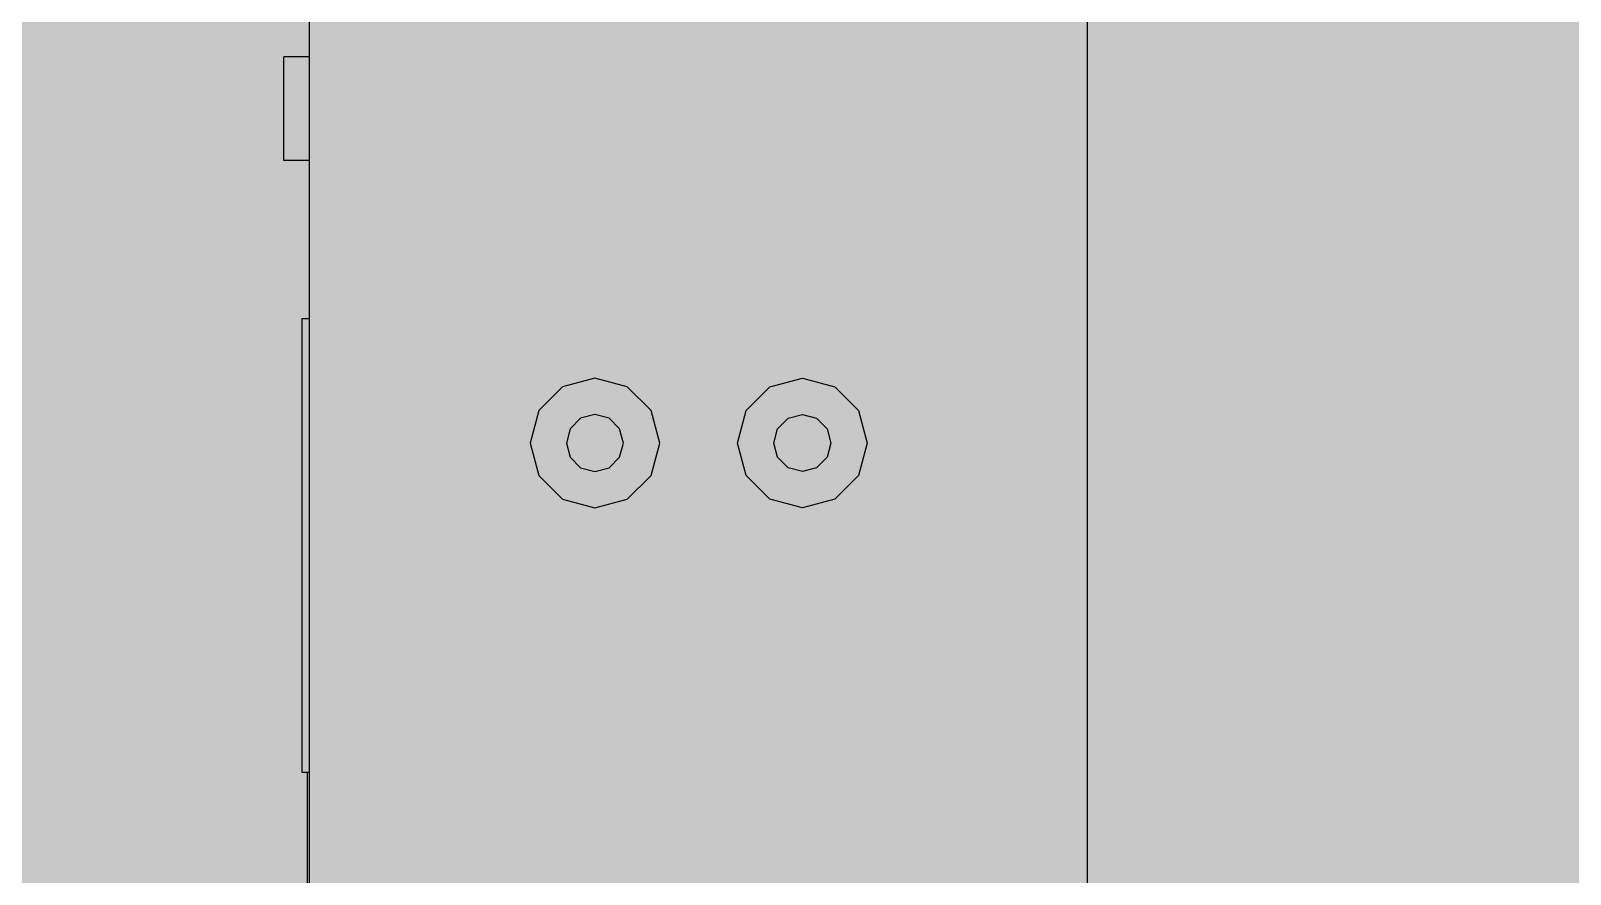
# Model space of a CAD drawing. Header units: millimetres. Extents: x 2336463 to 2579121, y 595385 to 778077.
# Drawn here: x 2471682 to 2472275, y 624098 to 624423 of the extents above; entities that cross this region are included whole.
import ezdxf

# ---------------------------------------------------------------- set-up
doc = ezdxf.new("R2010")
doc.units = ezdxf.units.MM
doc.header["$MEASUREMENT"] = 0
doc.linetypes.add('Wipeout_Contour', pattern=[1000, 0, -1000])
doc.layers.add('+возводимые стены_Ном._пера__19', color=255, linetype='Continuous', lineweight=0)
doc.layers.add('+возводимые стены_Ном._пера__85', color=7, linetype='Continuous', lineweight=5, true_color=0x66b7ff)
doc.layers.add('Интерьер - Мебель_Ном._пера__62', color=7, linetype='Continuous', lineweight=25, true_color=0xaaaaaa)
doc.layers.add('Интерьер - Мебель', color=7, linetype='Continuous')

msp = doc.modelspace()

# ---------------------------------------------------------------- hatches: boundary and pattern name
at = {"layer": '+возводимые стены_Ном._пера__85', "linetype": 'Continuous', "lineweight": 5, "true_color": 0x66b7ff}
msp.add_hatch(color=151, dxfattribs=at).paths.add_polyline_path([(2471002.08, 623081.44), (2472837.08, 623081.44), (2472837.08, 626481.19), (2471002.08, 626481.19)])

# ---------------------------------------------------------------- linework, layer by layer
at = {"layer": 'Интерьер - Мебель_Ном._пера__62', "color": 253, "linetype": 'Continuous', "lineweight": 25, "true_color": 0xaaaaaa}
msp.add_line((2472089.35, 624089.31), (2472089.35, 625489.31), dxfattribs=at)

# ---------------------------------------------------------------- next in the draw order: wipeouts: each hides what was drawn before it
at = {"color": 254, "linetype": 'Wipeout_Contour', "lineweight": 0, "ltscale": 10197731.64203228}
msp.add_wipeout([(2471779.35, 624413.31), (2471779.35, 624410.63), (2471789.35, 624410.63), (2471789.35, 624413.31)], dxfattribs=at).dxf.layer = 'Интерьер - Мебель'
at = {"color": 254, "linetype": 'Wipeout_Contour', "lineweight": 0, "ltscale": 10197695.08061276}
msp.add_wipeout([(2471789.35, 624375.99), (2471779.35, 624375.99), (2471779.35, 624373.31), (2471789.35, 624373.31)], dxfattribs=at).dxf.layer = 'Интерьер - Мебель'
at = {"color": 254, "linetype": 'Wipeout_Contour', "lineweight": 0, "ltscale": 10197559.18892345}
msp.add_wipeout([(2471786.35, 624137.31), (2471787.95, 624137.31), (2471787.95, 624312.31), (2471786.35, 624312.31)], dxfattribs=at).dxf.layer = 'Интерьер - Мебель'
at = {"color": 254, "linetype": 'Wipeout_Contour', "lineweight": 0, "ltscale": 10198102.51369876}
msp.add_wipeout([(2471921, 624276.81), (2471908.87, 624269.81), (2471910.35, 624264.31), (2471924.35, 624264.31)], dxfattribs=at).dxf.layer = 'Интерьер - Мебель'
at = {"color": 254, "linetype": 'Wipeout_Contour', "lineweight": 0, "ltscale": 10198282.27370847}
msp.add_wipeout([(2471969.82, 624269.81), (2471957.7, 624276.81), (2471954.35, 624264.31), (2471968.35, 624264.31)], dxfattribs=at).dxf.layer = 'Интерьер - Мебель'

# ---------------------------------------------------------------- next in the draw order: wipeouts: each hides what was drawn before it
at = {"color": 254, "linetype": 'Wipeout_Contour', "lineweight": 0, "ltscale": 10197699.97882718}
msp.add_wipeout([(2471779.35, 624375.99), (2471789.35, 624375.99), (2471789.35, 624383.31), (2471779.35, 624383.31)], dxfattribs=at).dxf.layer = 'Интерьер - Мебель'
at = {"color": 254, "linetype": 'Wipeout_Contour', "lineweight": 0, "ltscale": 10197565.00628006}
msp.add_wipeout([(2471787.95, 624312.31), (2471787.95, 624137.31), (2471789.35, 624137.31), (2471789.35, 624312.31)], dxfattribs=at).dxf.layer = 'Интерьер - Мебель'
at = {"color": 254, "linetype": 'Wipeout_Contour', "lineweight": 0, "ltscale": 10198092.94508671}
msp.add_wipeout([(2471904.85, 624273.84), (2471908.87, 624269.81), (2471921, 624276.81), (2471911.85, 624285.96)], dxfattribs=at).dxf.layer = 'Интерьер - Мебель'
at = {"color": 254, "linetype": 'Wipeout_Contour', "lineweight": 0, "ltscale": 10198307.22890882}
msp.add_wipeout([(2471973.85, 624273.84), (2471966.85, 624285.96), (2471957.7, 624276.81), (2471969.82, 624269.81)], dxfattribs=at).dxf.layer = 'Интерьер - Мебель'

# ---------------------------------------------------------------- next in the draw order: linework, layer by layer
at = {"layer": 'Интерьер - Мебель_Ном._пера__62', "color": 253, "linetype": 'Continuous', "lineweight": 25, "true_color": 0xaaaaaa}
for p, q in [((2471779.35, 624373.31), (2471779.35, 624375.99)), ((2471789.35, 624373.31), (2471779.35, 624373.31)), ((2471786.35, 624312.31), (2471787.95, 624312.31)), ((2471787.95, 624312.31), (2471789.35, 624312.31))]:
    msp.add_line(p, q, dxfattribs=at)

# ---------------------------------------------------------------- next in the draw order: wipeouts: each hides what was drawn before it
at = {"color": 254, "linetype": 'Wipeout_Contour', "lineweight": 0, "ltscale": 10197708.46280067}
msp.add_wipeout([(2471779.35, 624383.31), (2471789.35, 624383.31), (2471789.35, 624393.31), (2471779.35, 624393.31)], dxfattribs=at).dxf.layer = 'Интерьер - Мебель'
at = {"color": 254, "linetype": 'Wipeout_Contour', "lineweight": 0, "ltscale": 10198067.40811635}
msp.add_wipeout([(2471899.35, 624275.31), (2471904.85, 624273.84), (2471911.85, 624285.96), (2471899.35, 624289.31)], dxfattribs=at).dxf.layer = 'Интерьер - Мебель'
at = {"color": 254, "linetype": 'Wipeout_Contour', "lineweight": 0, "ltscale": 10198341.67686993}
msp.add_wipeout([(2471979.35, 624275.31), (2471979.35, 624289.31), (2471966.85, 624285.96), (2471973.85, 624273.84)], dxfattribs=at).dxf.layer = 'Интерьер - Мебель'
at = {"color": 254, "linetype": 'Wipeout_Contour', "lineweight": 0, "ltscale": 10197456.56677692}
msp.add_wipeout([(2471788.35, 624137.31), (2471788.35, 624089.31), (2471789.35, 624089.31), (2471789.35, 624137.31)], dxfattribs=at).dxf.layer = 'Интерьер - Мебель'

# ---------------------------------------------------------------- next in the draw order: linework, layer by layer
at = {"layer": 'Интерьер - Мебель_Ном._пера__62', "color": 253, "linetype": 'Continuous', "lineweight": 25, "true_color": 0xaaaaaa}
for p, q in [((2471779.35, 624375.99), (2471779.35, 624383.31)), ((2471786.35, 624312.31), (2471786.35, 624137.31)), ((2471786.35, 624137.31), (2471787.95, 624137.31)), ((2471787.95, 624137.31), (2471789.35, 624137.31)), ((2471788.35, 624137.31), (2471788.35, 624089.31))]:
    msp.add_line(p, q, dxfattribs=at)

# ---------------------------------------------------------------- next in the draw order: wipeouts: each hides what was drawn before it
at = {"color": 254, "linetype": 'Wipeout_Contour', "lineweight": 0, "ltscale": 10197718.25941075}
msp.add_wipeout([(2471779.35, 624393.31), (2471789.35, 624393.31), (2471789.35, 624403.31), (2471779.35, 624403.31)], dxfattribs=at).dxf.layer = 'Интерьер - Мебель'
at = {"color": 254, "linetype": 'Wipeout_Contour', "lineweight": 0, "ltscale": 10198031.41813816}
msp.add_wipeout([(2471893.85, 624273.84), (2471899.35, 624275.31), (2471899.35, 624289.31), (2471886.85, 624285.96)], dxfattribs=at).dxf.layer = 'Интерьер - Мебель'
at = {"color": 254, "linetype": 'Wipeout_Contour', "lineweight": 0, "ltscale": 10198377.66691795}
msp.add_wipeout([(2471984.85, 624273.84), (2471991.85, 624285.96), (2471979.35, 624289.31), (2471979.35, 624275.31)], dxfattribs=at).dxf.layer = 'Интерьер - Мебель'

# ---------------------------------------------------------------- next in the draw order: linework, layer by layer
at = {"layer": 'Интерьер - Мебель_Ном._пера__62', "color": 253, "linetype": 'Continuous', "lineweight": 25, "true_color": 0xaaaaaa}
for p, q in [((2471779.35, 624383.31), (2471779.35, 624393.31)), ((2471911.85, 624285.96), (2471899.35, 624289.31)), ((2471966.85, 624285.96), (2471979.35, 624289.31))]:
    msp.add_line(p, q, dxfattribs=at)

# ---------------------------------------------------------------- next in the draw order: wipeouts: each hides what was drawn before it
at = {"color": 254, "linetype": 'Wipeout_Contour', "lineweight": 0, "ltscale": 10197726.74363662}
msp.add_wipeout([(2471779.35, 624403.31), (2471789.35, 624403.31), (2471789.35, 624410.63), (2471779.35, 624410.63)], dxfattribs=at).dxf.layer = 'Интерьер - Мебель'
at = {"color": 254, "linetype": 'Wipeout_Contour', "lineweight": 0, "ltscale": 10197996.97011808}
msp.add_wipeout([(2471877.7, 624276.81), (2471889.82, 624269.81), (2471893.85, 624273.84), (2471886.85, 624285.96)], dxfattribs=at).dxf.layer = 'Интерьер - Мебель'
at = {"color": 254, "linetype": 'Wipeout_Contour', "lineweight": 0, "ltscale": 10198403.2040945}
msp.add_wipeout([(2471988.87, 624269.81), (2472001, 624276.81), (2471991.85, 624285.96), (2471984.85, 624273.84)], dxfattribs=at).dxf.layer = 'Интерьер - Мебель'

# ---------------------------------------------------------------- next in the draw order: linework, layer by layer
at = {"layer": 'Интерьер - Мебель_Ном._пера__62', "color": 253, "linetype": 'Continuous', "lineweight": 25, "true_color": 0xaaaaaa}
for p, q in [((2471789.35, 624089.31), (2471789.35, 625489.31)), ((2471779.35, 624410.63), (2471779.35, 624413.31)), ((2471789.35, 624413.31), (2471779.35, 624413.31)), ((2471779.35, 624403.31), (2471779.35, 624410.63)), ((2471779.35, 624393.31), (2471779.35, 624403.31)), ((2471899.35, 624289.31), (2471886.85, 624285.96)), ((2471979.35, 624289.31), (2471991.85, 624285.96))]:
    msp.add_line(p, q, dxfattribs=at)

# ---------------------------------------------------------------- next in the draw order: wipeouts: each hides what was drawn before it
at = {"color": 254, "linetype": 'Wipeout_Contour', "lineweight": 0, "ltscale": 10197972.01469581}
msp.add_wipeout([(2471874.35, 624264.31), (2471888.35, 624264.31), (2471889.82, 624269.81), (2471877.7, 624276.81)], dxfattribs=at).dxf.layer = 'Интерьер - Мебель'
at = {"color": 254, "linetype": 'Wipeout_Contour', "lineweight": 0, "ltscale": 10198412.77295303}
msp.add_wipeout([(2471990.35, 624264.31), (2472004.35, 624264.31), (2472001, 624276.81), (2471988.87, 624269.81)], dxfattribs=at).dxf.layer = 'Интерьер - Мебель'

# ---------------------------------------------------------------- next in the draw order: wipeouts: each hides what was drawn before it
at = {"color": 254, "linetype": 'Wipeout_Contour', "lineweight": 0, "ltscale": 10197963.47401986}
msp.add_wipeout([(2471874.35, 624264.31), (2471877.7, 624251.81), (2471889.82, 624258.81), (2471888.35, 624264.31)], dxfattribs=at).dxf.layer = 'Интерьер - Мебель'
at = {"color": 254, "linetype": 'Wipeout_Contour', "lineweight": 0, "ltscale": 10198404.23266783}
msp.add_wipeout([(2471988.87, 624258.81), (2472001, 624251.81), (2472004.35, 624264.31), (2471990.35, 624264.31)], dxfattribs=at).dxf.layer = 'Интерьер - Мебель'

# ---------------------------------------------------------------- next in the draw order: linework, layer by layer
at = {"layer": 'Интерьер - Мебель_Ном._пера__62', "color": 253, "linetype": 'Continuous', "lineweight": 25, "true_color": 0xaaaaaa}
for p, q in [((2471877.7, 624276.81), (2471874.35, 624264.31)), ((2472001, 624276.81), (2472004.35, 624264.31))]:
    msp.add_line(p, q, dxfattribs=at)

# ---------------------------------------------------------------- next in the draw order: wipeouts: each hides what was drawn before it
at = {"color": 254, "linetype": 'Wipeout_Contour', "lineweight": 0, "ltscale": 10197973.04278834}
msp.add_wipeout([(2471889.82, 624258.81), (2471877.7, 624251.81), (2471886.85, 624242.66), (2471893.85, 624254.78)], dxfattribs=at).dxf.layer = 'Интерьер - Мебель'
at = {"color": 254, "linetype": 'Wipeout_Contour', "lineweight": 0, "ltscale": 10198379.27772232}
msp.add_wipeout([(2471984.85, 624254.78), (2471991.85, 624242.66), (2472001, 624251.81), (2471988.87, 624258.81)], dxfattribs=at).dxf.layer = 'Интерьер - Мебель'

# ---------------------------------------------------------------- next in the draw order: linework, layer by layer
at = {"layer": 'Интерьер - Мебель_Ном._пера__62', "color": 253, "linetype": 'Continuous', "lineweight": 25, "true_color": 0xaaaaaa}
for p, q in [((2471874.35, 624264.31), (2471877.7, 624251.81)), ((2472004.35, 624264.31), (2472001, 624251.81))]:
    msp.add_line(p, q, dxfattribs=at)

# ---------------------------------------------------------------- next in the draw order: wipeouts: each hides what was drawn before it
at = {"color": 254, "linetype": 'Wipeout_Contour', "lineweight": 0, "ltscale": 10197998.57999466}
msp.add_wipeout([(2471899.35, 624253.31), (2471893.85, 624254.78), (2471886.85, 624242.66), (2471899.35, 624239.31)], dxfattribs=at).dxf.layer = 'Интерьер - Мебель'
at = {"color": 254, "linetype": 'Wipeout_Contour', "lineweight": 0, "ltscale": 10198344.82989701}
msp.add_wipeout([(2471979.35, 624253.31), (2471979.35, 624239.31), (2471991.85, 624242.66), (2471984.85, 624254.78)], dxfattribs=at).dxf.layer = 'Интерьер - Мебель'

# ---------------------------------------------------------------- next in the draw order: wipeouts: each hides what was drawn before it
at = {"color": 254, "linetype": 'Wipeout_Contour', "lineweight": 0, "ltscale": 10198034.5700964}
msp.add_wipeout([(2471904.85, 624254.78), (2471899.35, 624253.31), (2471899.35, 624239.31), (2471911.85, 624242.66)], dxfattribs=at).dxf.layer = 'Интерьер - Мебель'
at = {"color": 254, "linetype": 'Wipeout_Contour', "lineweight": 0, "ltscale": 10198308.83972545}
msp.add_wipeout([(2471973.85, 624254.78), (2471966.85, 624242.66), (2471979.35, 624239.31), (2471979.35, 624253.31)], dxfattribs=at).dxf.layer = 'Интерьер - Мебель'

# ---------------------------------------------------------------- next in the draw order: linework, layer by layer
at = {"layer": 'Интерьер - Мебель_Ном._пера__62', "color": 253, "linetype": 'Continuous', "lineweight": 25, "true_color": 0xaaaaaa}
for p, q in [((2471886.85, 624242.66), (2471899.35, 624239.31)), ((2471991.85, 624242.66), (2471979.35, 624239.31))]:
    msp.add_line(p, q, dxfattribs=at)

# ---------------------------------------------------------------- next in the draw order: wipeouts: each hides what was drawn before it
at = {"color": 254, "linetype": 'Wipeout_Contour', "lineweight": 0, "ltscale": 10198069.01799754}
msp.add_wipeout([(2471904.85, 624254.78), (2471911.85, 624242.66), (2471921, 624251.81), (2471908.87, 624258.81)], dxfattribs=at).dxf.layer = 'Интерьер - Мебель'
at = {"color": 254, "linetype": 'Wipeout_Contour', "lineweight": 0, "ltscale": 10198283.30229609}
msp.add_wipeout([(2471969.82, 624258.81), (2471957.7, 624251.81), (2471966.85, 624242.66), (2471973.85, 624254.78)], dxfattribs=at).dxf.layer = 'Интерьер - Мебель'

# ---------------------------------------------------------------- next in the draw order: linework, layer by layer
at = {"layer": 'Интерьер - Мебель_Ном._пера__62', "color": 253, "linetype": 'Continuous', "lineweight": 25, "true_color": 0xaaaaaa}
for p, q in [((2471899.35, 624239.31), (2471911.85, 624242.66)), ((2471979.35, 624239.31), (2471966.85, 624242.66))]:
    msp.add_line(p, q, dxfattribs=at)

# ---------------------------------------------------------------- next in the draw order: wipeouts: each hides what was drawn before it
at = {"color": 254, "linetype": 'Wipeout_Contour', "lineweight": 0, "ltscale": 10198093.9731398}
msp.add_wipeout([(2471910.35, 624264.31), (2471908.87, 624258.81), (2471921, 624251.81), (2471924.35, 624264.31)], dxfattribs=at).dxf.layer = 'Интерьер - Мебель'
at = {"color": 254, "linetype": 'Wipeout_Contour', "lineweight": 0, "ltscale": 10198273.73330628}
msp.add_wipeout([(2471968.35, 624264.31), (2471954.35, 624264.31), (2471957.7, 624251.81), (2471969.82, 624258.81)], dxfattribs=at).dxf.layer = 'Интерьер - Мебель'

# ---------------------------------------------------------------- next in the draw order: linework, layer by layer
at = {"layer": 'Интерьер - Мебель_Ном._пера__62', "color": 253, "linetype": 'Continuous', "lineweight": 25, "true_color": 0xaaaaaa}
for p, q in [((2471924.35, 624264.31), (2471921, 624276.81)), ((2471954.35, 624264.31), (2471957.7, 624276.81)), ((2471921, 624251.81), (2471924.35, 624264.31)), ((2471957.7, 624251.81), (2471954.35, 624264.31))]:
    msp.add_line(p, q, dxfattribs=at)

# ---------------------------------------------------------------- next in the draw order: wipeouts: each hides what was drawn before it
at = {"color": 254, "linetype": 'Wipeout_Contour', "lineweight": 0, "ltscale": 30594098.98168676}
msp.add_wipeout([(2471910.35, 624264.31), (2471908.87, 624269.81), (2471904.85, 624273.84), (2471899.35, 624275.31), (2471893.85, 624273.84), (2471889.82, 624269.81), (2471888.35, 624264.31), (2471889.82, 624258.81), (2471893.85, 624254.78), (2471899.35, 624253.31), (2471904.85, 624254.78), (2471908.87, 624258.81)], dxfattribs=at).dxf.layer = 'Интерьер - Мебель'
at = {"color": 254, "linetype": 'Wipeout_Contour', "lineweight": 0, "ltscale": 30595029.75948535}
msp.add_wipeout([(2471968.35, 624264.31), (2471969.82, 624258.81), (2471973.85, 624254.78), (2471979.35, 624253.31), (2471984.85, 624254.78), (2471988.87, 624258.81), (2471990.35, 624264.31), (2471988.87, 624269.81), (2471984.85, 624273.84), (2471979.35, 624275.31), (2471973.85, 624273.84), (2471969.82, 624269.81)], dxfattribs=at).dxf.layer = 'Интерьер - Мебель'

# ---------------------------------------------------------------- next in the draw order: hatches: boundary and pattern name
at = {"layer": '+возводимые стены_Ном._пера__19', "linetype": 'Continuous', "lineweight": 0}
msp.add_hatch(color=255, dxfattribs=at).paths.add_polyline_path([(2471422.16, 623081.44), (2472422.16, 623081.44), (2472422.16, 626081.44), (2471422.16, 626081.44)])

# ---------------------------------------------------------------- next in the draw order: linework, layer by layer
at = {"layer": 'Интерьер - Мебель_Ном._пера__62', "color": 253, "linetype": 'Continuous', "lineweight": 25, "true_color": 0xaaaaaa}
for p, q in [((2471886.85, 624285.96), (2471877.7, 624276.81)), ((2471921, 624276.81), (2471911.85, 624285.96)), ((2471957.7, 624276.81), (2471966.85, 624285.96)), ((2471991.85, 624285.96), (2472001, 624276.81)), ((2471893.85, 624273.84), (2471889.82, 624269.81)), ((2471899.35, 624275.31), (2471893.85, 624273.84)), ((2471904.85, 624273.84), (2471899.35, 624275.31)), ((2471908.87, 624269.81), (2471904.85, 624273.84)), ((2471969.82, 624269.81), (2471973.85, 624273.84)), ((2471973.85, 624273.84), (2471979.35, 624275.31)), ((2471979.35, 624275.31), (2471984.85, 624273.84)), ((2471984.85, 624273.84), (2471988.87, 624269.81)), ((2471889.82, 624269.81), (2471888.35, 624264.31)), ((2471910.35, 624264.31), (2471908.87, 624269.81)), ((2471968.35, 624264.31), (2471969.82, 624269.81)), ((2471988.87, 624269.81), (2471990.35, 624264.31)), ((2471888.35, 624264.31), (2471889.82, 624258.81)), ((2471908.87, 624258.81), (2471910.35, 624264.31)), ((2471969.82, 624258.81), (2471968.35, 624264.31)), ((2471990.35, 624264.31), (2471988.87, 624258.81)), ((2471889.82, 624258.81), (2471893.85, 624254.78)), ((2471893.85, 624254.78), (2471899.35, 624253.31)), ((2471899.35, 624253.31), (2471904.85, 624254.78)), ((2471904.85, 624254.78), (2471908.87, 624258.81)), ((2471973.85, 624254.78), (2471969.82, 624258.81)), ((2471979.35, 624253.31), (2471973.85, 624254.78)), ((2471984.85, 624254.78), (2471979.35, 624253.31)), ((2471988.87, 624258.81), (2471984.85, 624254.78)), ((2471877.7, 624251.81), (2471886.85, 624242.66)), ((2471911.85, 624242.66), (2471921, 624251.81)), ((2471966.85, 624242.66), (2471957.7, 624251.81)), ((2472001, 624251.81), (2471991.85, 624242.66))]:
    msp.add_line(p, q, dxfattribs=at)

doc.saveas('drawing.dxf')
